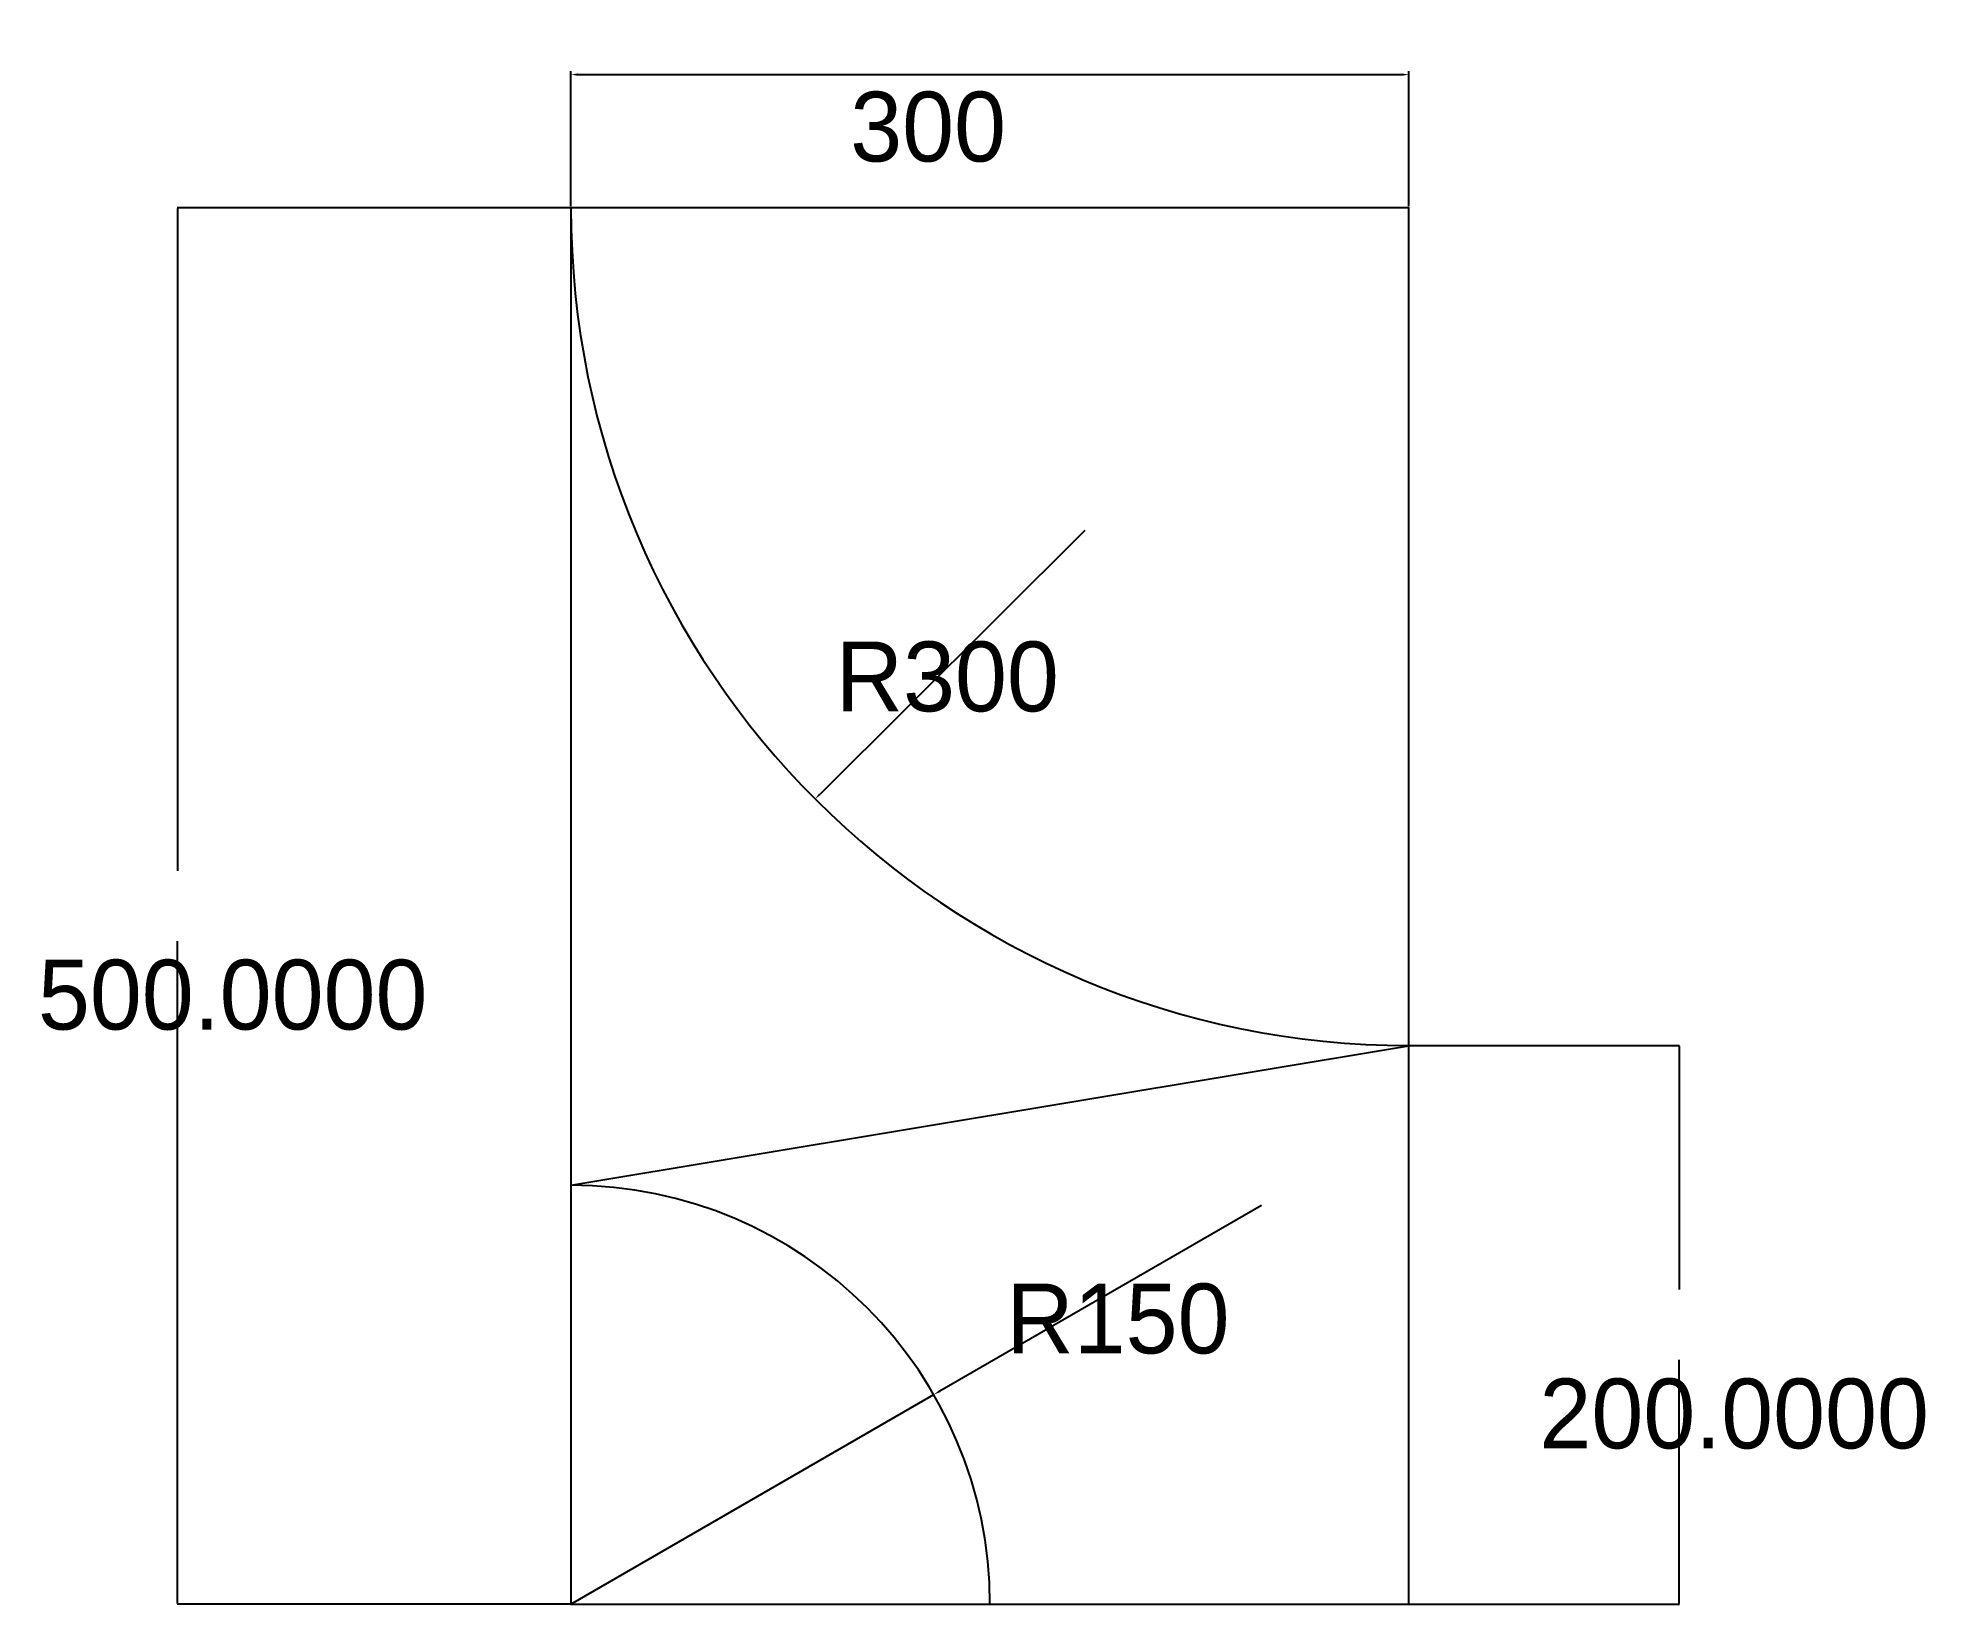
# Model space of a CAD drawing. Extents: x -191 to 489, y 0 to 561.
import ezdxf

# ---------------------------------------------------------------- set-up
doc = ezdxf.new("R2010")
doc.units = 0
doc.layers.get('0').update_dxf_attribs({"linetype": 'CONTINUOUS'})
doc.layers.get('DEFPOINTS').update_dxf_attribs({"linetype": 'CONTINUOUS'})
doc.dimstyles.get("Standard").update_dxf_attribs({"dimtxt": 0.18, "dimasz": 0.18, "dimexe": 0.18, "dimexo": 0.0625, "dimgap": 0.09, "dimtad": 0, "dimtih": 1, "dimtoh": 1, "dimzin": 0, "dimcen": 0.09, "dimazin": 3, "dimtfac": 1, "dimtofl": 0, "dimtmove": 0, "dimatfit": 3})

# ---------------------------------------------------------------- blocks, each defined once
blk = doc.blocks.new('*D21')
at = {"color": 0}
for p, q in [((-0.06, 500), (-140.99, 500)), ((-140.81, 499.82), (-140.81, 262.59)), ((-140.81, 0.18), (-140.81, 237.41)), ((-0.06, 0), (-140.99, 0))]:
    blk.add_line(p, q, dxfattribs=at)
for points in [[(-140.84, 499.82), (-140.78, 499.82), (-140.81, 500)], [(-140.84, 0.18), (-140.78, 0.18), (-140.81, 0)]]:
    blk.add_solid(points, dxfattribs=at)
at = {"layer": 'DEFPOINTS', "color": 0}
for p in [(0, 500), (-140.81, 0), (0, 0)]:
    blk.add_point(p, dxfattribs=at)
at = {"color": 0}
blk.add_text('500.0000', height=25, dxfattribs=at).set_placement((-190.81, 205.75))
blk = doc.blocks.new('*D22')
at = {"color": 0}
for p, q in [((300.06, 200), (396.93, 200)), ((396.75, 199.82), (396.75, 112.59)), ((396.75, 0.18), (396.75, 87.41)), ((300.06, 0), (396.93, 0))]:
    blk.add_line(p, q, dxfattribs=at)
for points in [[(396.72, 199.82), (396.78, 199.82), (396.75, 200)], [(396.72, 0.18), (396.78, 0.18), (396.75, 0)]]:
    blk.add_solid(points, dxfattribs=at)
at = {"layer": 'DEFPOINTS', "color": 0}
for p in [(300, 200), (396.75, 200), (300, 0)]:
    blk.add_point(p, dxfattribs=at)
at = {"color": 0}
blk.add_text('200.0000', height=25, dxfattribs=at).set_placement((346.75, 55.75))
blk = doc.blocks.new('*D18')
at = {"color": 0}
blk.add_line((183.99, 384.49), (89.19, 290.09), dxfattribs=at)
blk.add_solid([(88.89, 290.38), (89.48, 289.79), (87.42, 288.32)], dxfattribs=at)
at = {"layer": 'DEFPOINTS', "color": 0}
for p in [(300, 500), (87.42, 288.32)]:
    blk.add_point(p, dxfattribs=at)
at = {"color": 0}
blk.add_text('R300', height=25, dxfattribs=at).set_placement((94.77, 319.7))
blk = doc.blocks.new('*D19')
at = {"color": 0}
for p, q in [((247.25, 142.75), (132.07, 76.25)), ((0, 0), (129.9, 75))]:
    blk.add_line(p, q, dxfattribs=at)
blk.add_solid([(131.86, 76.61), (132.28, 75.89), (129.9, 75)], dxfattribs=at)
at = {"layer": 'DEFPOINTS', "color": 0}
for p in [(129.9, 75), (0, 0)]:
    blk.add_point(p, dxfattribs=at)
at = {"color": 0}
blk.add_text('R150', height=25, dxfattribs=at).set_placement((155.87, 89.76))
blk = doc.blocks.new('*D20')
at = {"color": 0}
for p, q in [((0, 500.62), (0, 548.98)), ((2.5, 547.73), (297.5, 547.73)), ((300, 500.62), (300, 548.98))]:
    blk.add_line(p, q, dxfattribs=at)
for points in [[(2.5, 548.15), (2.5, 547.31), (0, 547.73)], [(297.5, 548.15), (297.5, 547.31), (300, 547.73)]]:
    blk.add_solid(points, dxfattribs=at)
at = {"layer": 'DEFPOINTS', "color": 0}
for p in [(300, 547.73), (0, 500), (300, 500)]:
    blk.add_point(p, dxfattribs=at)
at = {"color": 0}
blk.add_text('300', height=25, dxfattribs=at).set_placement((100, 516.61))

msp = doc.modelspace()

# ---------------------------------------------------------------- linework, layer by layer
msp.add_line((0, 150), (300.625, 200))
msp.add_lwpolyline([(0, 0), (300, 0), (300, 500), (0, 500)], close=True)
for centre, radius, start, end in [((300, 500), 300, 180, 270), ((0, 0), 150, 0, 90)]:
    msp.add_arc(centre, radius, start, end)

# ---------------------------------------------------------------- dimensions: what is measured, and where the dimension line sits
dim = msp.add_linear_dim(base=(300, 547.73), p1=(0, 500), p2=(300, 500), dimstyle='Standard', override={"dimtxt": 25, "dimtmove": 0, "dimtzin": 0})
dim.commit()
dim.dimension.update_dxf_attribs({"geometry": '*D20', "text_midpoint": (150, 560.855)})
for base, p1, p2, picture, middle in [((-140.808, 0), (0, 500), (0, 0), '*D21', (-140.808, 250)), ((396.75, 200), (300, 0), (300, 200), '*D22', (396.75, 100))]:
    dim = msp.add_linear_dim(base=base, p1=p1, p2=p2, angle=90, dimstyle='Standard', override={"dimtxt": 25, "dimtmove": 0, "dimtzin": 0})
    dim.commit()
    dim.dimension.update_dxf_attribs({"geometry": picture, "text_midpoint": middle})
for center, mpoint, picture, middle in [((300, 500), (87.415, 288.321), '*D18', (154.026, 354.648)), ((0, 0), (129.905, 74.999), '*D19', (212.433, 122.646))]:
    dim = msp.add_radius_dim(center=center, mpoint=mpoint, dimstyle='Standard', override={"dimtxt": 25, "dimtmove": 0, "dimtzin": 0})
    dim.commit()
    dim.dimension.update_dxf_attribs({"geometry": picture, "text_midpoint": middle, "dimtype": 132})

doc.saveas('drawing.dxf')
